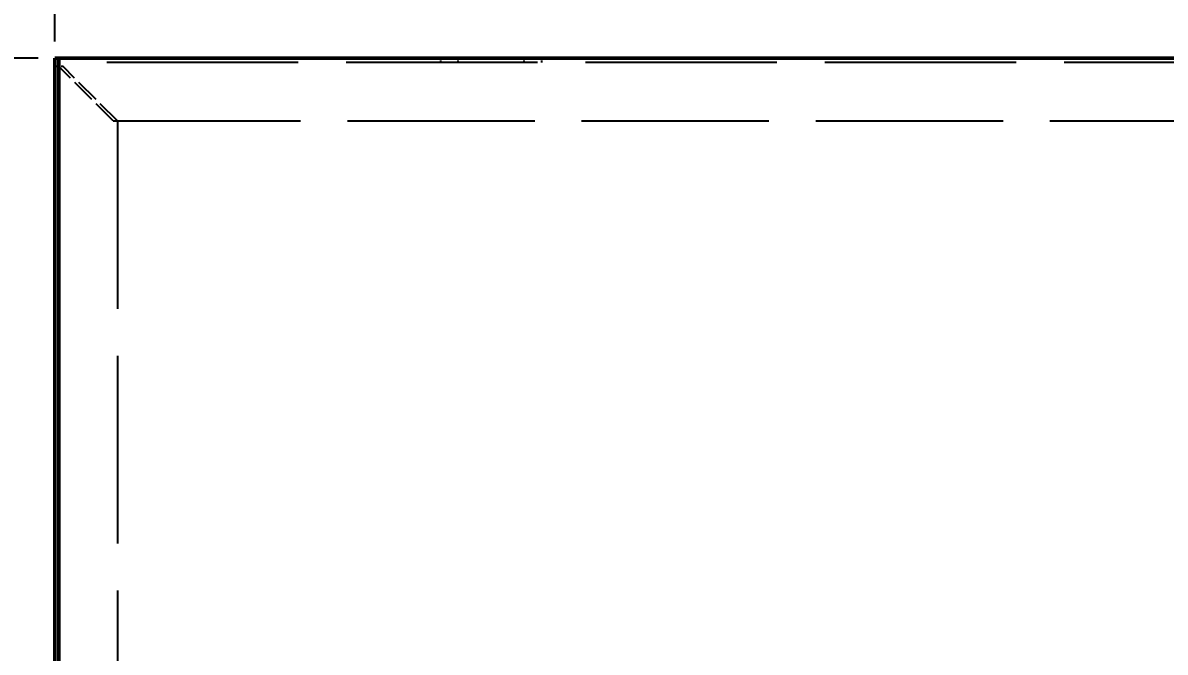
# Model space of a CAD drawing. Header units: millimetres. Extents: x 0 to 4200, y 0 to 2970.
# Drawn here: x 655.6 to 929.3, y 2415.8 to 2566.7 of the extents above; entities that cross this region are included whole.
import ezdxf

# ---------------------------------------------------------------- set-up
doc = ezdxf.new("R2010")
doc.units = ezdxf.units.MM
doc.header["$LTSCALE"] = 10
doc.linetypes.add('DASHED', pattern=[0.2067, 0.1654, -0.0413])
doc.layers.add('Co ban', color=7, linetype='Continuous', lineweight=50)
doc.layers.add('Dimension (ANSI)', color=7, linetype='Continuous', lineweight=25)
doc.layers.add('Manh', color=7, linetype='DASHED', lineweight=25, true_color=0x008000)
doc.styles.add('StandardAM_ANSI', font='')
doc.styles.get('StandardAM_ANSI').set_extended_font_data('VNI-Helve-Condense')
doc.dimstyles.new('Default - mm (ANSI)', dxfattribs={"dimscale": 10, "dimtxt": 5, "dimasz": 4, "dimexe": 2, "dimexo": 0.5, "dimgap": 0.8, "dimtad": 1, "dimtoh": 1, "dimdec": 0, "dimrnd": 1e-08, "dimzin": 4, "dimdsep": 46, "dimtxsty": 'StandardAM_ANSI', "dimcen": 0.09, "dimdle": 10, "dimclrd": 256, "dimclre": 256, "dimclrt": 256, "dimadec": 1, "dimazin": 1, "dimtfac": 0.61, "dimtofl": 0, "dimtmove": 0, "dimatfit": 3, "dimldrblk": 'DOT', "dimfxl": 1, "dimtolj": 1, "dimtzin": 4, "dimlwd": -1, "dimlwe": -1, "dimarcsym": 0})

# ---------------------------------------------------------------- blocks, each defined once
blk = doc.blocks.new('*D5')
at = {"layer": 'Defpoints', "color": 0, "transparency": 16777216}
for p in [(1869.27, 2687.92), (663.27, 2557.2), (1869.27, 2557.2)]:
    blk.add_point(p, dxfattribs=at)
at = {"layer": 'Dimension (ANSI)', "transparency": 16777216}
for p, q in [((663.27, 2562.2), (663.27, 2707.92)), ((1869.27, 2562.2), (1869.27, 2707.92)), ((703.27, 2687.92), (1829.27, 2687.92))]:
    blk.add_line(p, q, dxfattribs=at)
for points in [[(703.27, 2694.59), (703.27, 2681.26), (663.27, 2687.92)], [(1829.27, 2694.59), (1829.27, 2681.26), (1869.27, 2687.92)]]:
    blk.add_solid(points, dxfattribs=at)
at = {"layer": 'Dimension (ANSI)', "color": 150, "true_color": 0x0080ff, "transparency": 16777216, "insert": (1203.06, 2746.99), "char_height": 50, "attachment_point": 1, "style": 'StandardAM_ANSI'}
blk.add_mtext('\\A1;1206', dxfattribs=at)
blk = doc.blocks.new('_Dot')
at = {"color": 0, "linetype": 'ByBlock', "lineweight": -2}
blk.add_line((-0.5, 0), (-1, 0), dxfattribs=at)
at = {"color": 0, "linetype": 'ByBlock', "const_width": 0.5}
blk.add_lwpolyline([(-0.25, 0, 1), (0.25, 0, 1)], format="xyb", close=True, dxfattribs=at)
blk = doc.blocks.new('*D11')
at = {"layer": 'Defpoints', "color": 0, "transparency": 16777216}
for p in [(664.27, 2558.2), (444.27, 1852.2), (664.27, 1852.2)]:
    blk.add_point(p, dxfattribs=at)
at = {"layer": 'Dimension (ANSI)', "transparency": 16777216}
for p, q in [((659.27, 2558.2), (424.27, 2558.2)), ((444.27, 2518.2), (444.27, 1892.2)), ((659.27, 1852.2), (424.27, 1852.2))]:
    blk.add_line(p, q, dxfattribs=at)
for points in [[(437.61, 2518.2), (450.94, 2518.2), (444.27, 2558.2)], [(437.61, 1892.2), (450.94, 1892.2), (444.27, 1852.2)]]:
    blk.add_solid(points, dxfattribs=at)
at = {"layer": 'Dimension (ANSI)', "color": 150, "true_color": 0x0080ff, "transparency": 16777216, "insert": (385.21, 2156.4), "char_height": 50, "attachment_point": 1, "rotation": 90, "style": 'StandardAM_ANSI'}
blk.add_mtext('\\A1;706', dxfattribs=at)

msp = doc.modelspace()

# ---------------------------------------------------------------- linework, layer by layer
at = {"layer": 'Co ban'}
for p, q in [((663.27, 2558.2), (663.27, 2557.2)), ((664.27, 2558.2), (663.27, 2558.2)), ((663.27, 2385.46), (663.27, 2557.2)), ((664.27, 2558.2), (1868.27, 2558.2)), ((664.27, 2558.2), (664.27, 2557.2)), ((664.27, 2557.2), (664.27, 2558.2)), ((664.27, 2385.46), (664.27, 2557.2)), ((664.27, 2557.2), (664.27, 2385.46))]:
    msp.add_line(p, q, dxfattribs=at)
at = {"layer": 'Manh', "ltscale": 0.19037}
for p, q in [((664.27, 2556.2), (663.27, 2556.2)), ((755.72, 2557.2), (755.72, 2558.2)), ((759.92, 2557.2), (759.92, 2558.2)), ((775.72, 2557.2), (775.72, 2558.2)), ((779.92, 2557.2), (779.92, 2558.2))]:
    msp.add_line(p, q, dxfattribs=at)
at = {"layer": 'Manh', "ltscale": 27.737461}
msp.add_line((1868.27, 2557.2), (664.27, 2557.2), dxfattribs=at)
at = {"layer": 'Manh', "ltscale": 3.501642}
for p, q in [((677.27, 2543.2), (664.27, 2556.2)), ((678.27, 2543.2), (665.27, 2556.2))]:
    msp.add_line(p, q, dxfattribs=at)
at = {"layer": 'Manh', "ltscale": 0.299089}
msp.add_line((665.27, 2556.2), (664.27, 2556.2), dxfattribs=at)
at = {"layer": 'Manh', "ltscale": 27.138479}
msp.add_line((677.27, 2543.2), (1855.27, 2543.2), dxfattribs=at)
at = {"layer": 'Manh', "ltscale": 27.253675}
msp.add_line((678.27, 2543.2), (678.27, 1867.2), dxfattribs=at)

# ---------------------------------------------------------------- dimensions: what is measured, and where the dimension line sits
at = {"layer": 'Dimension (ANSI)'}
dim = msp.add_linear_dim(base=(1869.27, 2687.92), p1=(663.27, 2557.2), p2=(1869.27, 2557.2), dimstyle='Default - mm (ANSI)', override={"dimgap": 0.8, "dimtoh": 0, "dimdec": 0, "dimtol": 0, "dimlim": 0, "dimtp": 0, "dimtm": 0, "dimtdec": 2, "dimatfit": 1}, dxfattribs=at)
dim.commit()
dim.dimension.update_dxf_attribs({"geometry": '*D5', "text_midpoint": (1266.27, 2687.92), "dimtype": 160})
dim = msp.add_linear_dim(base=(444.27, 1852.2), p1=(664.27, 2558.2), p2=(664.27, 1852.2), angle=270, dimstyle='Default - mm (ANSI)', override={"dimgap": 0.8, "dimtoh": 0, "dimdec": 0, "dimtol": 0, "dimlim": 0, "dimtp": 0, "dimtm": 0, "dimtdec": 2, "dimatfit": 1}, dxfattribs=at)
dim.commit()
dim.dimension.update_dxf_attribs({"geometry": '*D11', "text_midpoint": (444.27, 2205.2), "dimtype": 160})

doc.saveas('drawing.dxf')
